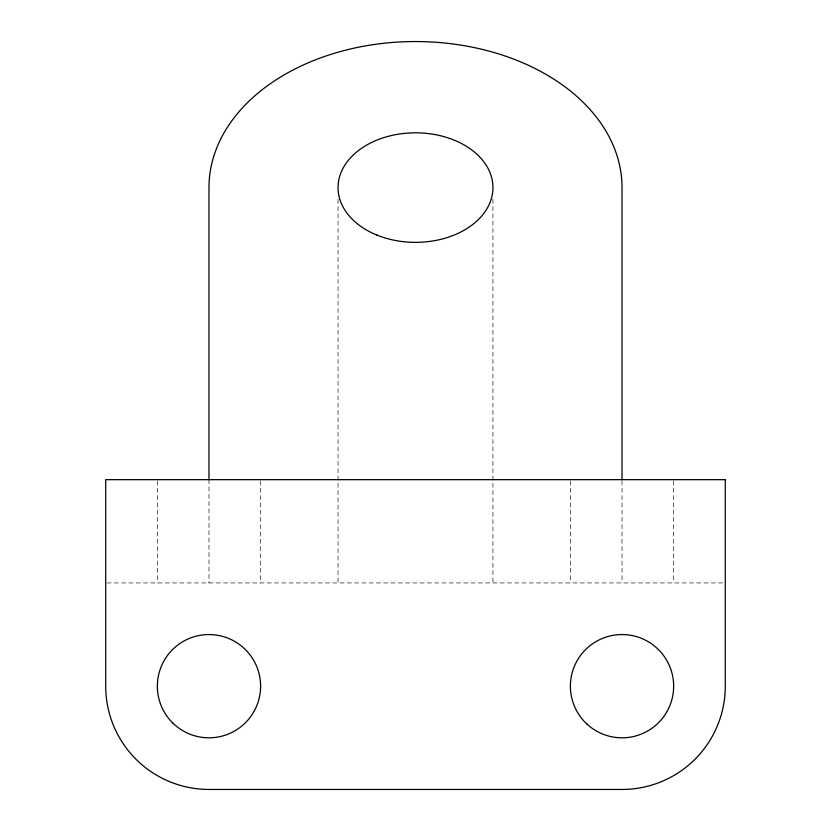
<?xml version="1.0" encoding="UTF-8"?>
<svg xmlns="http://www.w3.org/2000/svg" width="831" height="831" viewBox="0 0 831 831"><rect width="100%" height="100%" fill="white"/><g stroke="black" fill="none" stroke-linecap="round" stroke-linejoin="round"><path stroke-width="0.62" stroke-dasharray="4.16 3.12" d="M107.002 582.926L723.998 582.926M673.629 480.952L673.629 582.926M622.024 480.952L622.024 582.926M570.419 480.952L570.419 582.926M492.949 199.253L492.949 582.926M338.051 199.253L338.051 582.926M260.29 480.952L260.29 582.926M208.976 479.664L208.976 582.926M157.651 480.952L157.651 582.926"/><path stroke-width="1.25" d="M622.024 479.664L622.024 187.588A206.524 146.038 0 0 0 415.5 41.55A206.524 146.038 0 0 0 208.976 187.588L208.976 479.664M725.286 479.664L105.714 479.664L105.714 686.188A103.262 103.262 0 0 0 208.976 789.45L622.024 789.45A103.262 103.262 0 0 0 725.286 686.188L725.286 479.664M172.609 722.835A51.636 51.636 0 0 0 258.898 699.359A51.636 51.636 0 0 0 195.42 636.369A51.636 51.636 0 0 0 172.609 722.835M586.759 723.894A51.636 51.636 0 0 0 672.321 697.874A51.636 51.636 0 0 0 607.004 636.785A51.636 51.636 0 0 0 586.759 723.894M376.775 235.017A77.449 54.763 0 0 0 492.949 187.588A77.449 54.763 0 0 0 376.775 140.159A77.449 54.763 0 0 0 376.775 235.017"/></g></svg>
